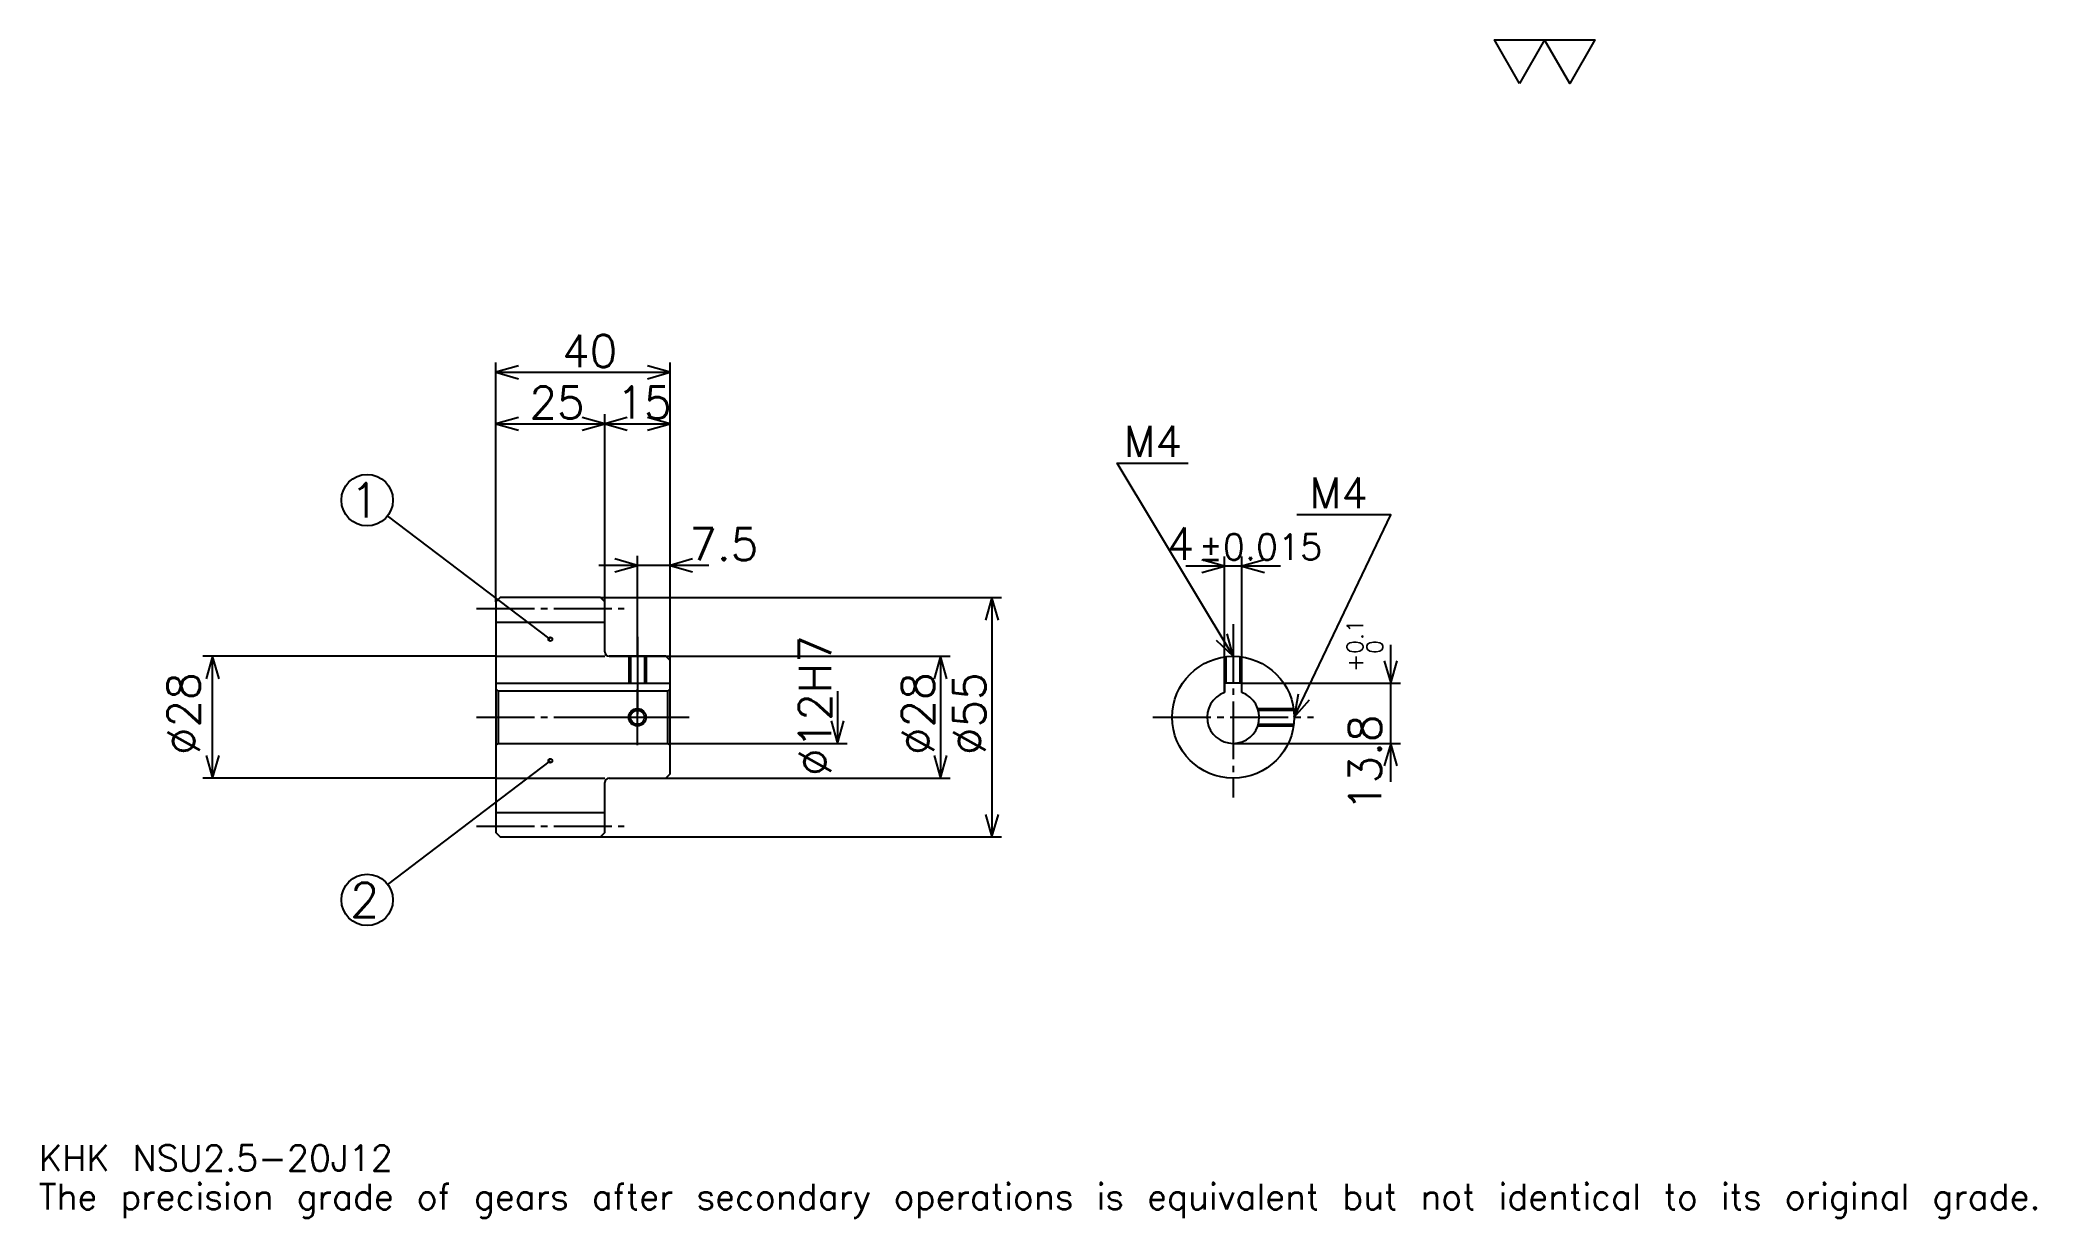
# Model space of a CAD drawing. Extents: x 15 to 473, y 5 to 276.
import ezdxf

# ---------------------------------------------------------------- set-up
doc = ezdxf.new("R2010")
doc.units = 0
doc.linetypes.add('DASHDOT', pattern=[17.739131, 13.304348, -1.478261, 1.478261, -1.478261])
doc.layers.get('0').update_dxf_attribs({"linetype": 'CONTINUOUS'})
doc.layers.add('DASHDOT', color=6, linetype='DASHDOT')
doc.styles.add('KANJI', font='TXT', dxfattribs={"bigfont": 'BIGFONT'})

msp = doc.modelspace()

# ---------------------------------------------------------------- linework, layer by layer
at = {"color": 5}
for p, q in [((119.739136, 147.978256), (119.739136, 201.934784)), ((159.739136, 147.978256), (159.739136, 201.934784)), ((119.739136, 199.717392), (159.739136, 199.717392)), ((144.739136, 147.978256), (144.739136, 190.108688)), ((119.739136, 187.891296), (144.739136, 187.891296)), ((144.739136, 187.891296), (159.739136, 187.891296)), ((132.239136, 138.415756), (94.883911, 166.768555)), ((152.239136, 147.978256), (152.239136, 157.586945)), ((287.043488, 128.278259), (287.043488, 157.391296)), ((291.043488, 128.278259), (291.043488, 157.391296)), ((168.608704, 155.369568), (143.369568, 155.369568)), ((299.913055, 155.173904), (278.17392, 155.173904)), ((119.739136, 146.978256), (119.739136, 147.978256)), ((143.739136, 147.978256), (159.739136, 147.978256)), ((144.739136, 146.978256), (144.739136, 147.978256)), ((152.239136, 134.478256), (152.239136, 147.978256)), ((152.239136, 134.478256), (152.239136, 147.978256)), ((159.739136, 147.978256), (235.869568, 147.978256)), ((159.739136, 133.478256), (159.739136, 147.978256)), ((233.652176, 147.978256), (233.652176, 92.978256)), ((119.739136, 134.478256), (52.478264, 134.478256)), ((54.695656, 106.478256), (54.695656, 134.478256)), ((145.739136, 134.478256), (159.739136, 134.478256)), ((159.739136, 134.478256), (224.043488, 134.478256)), ((221.826096, 134.478256), (221.826096, 106.478256)), ((325.217407, 105.608688), (325.217407, 137.147827)), ((198.17392, 126.478256), (198.17392, 114.478256)), ((291.043488, 128.278259), (327.434814, 128.278259)), ((132.239136, 110.478256), (94.881897, 82.090614)), ((159.739136, 114.478256), (200.391312, 114.478256)), ((289.043488, 114.478256), (327.434814, 114.478256)), ((119.739136, 106.478256), (52.478264, 106.478256)), ((145.739136, 106.478256), (159.739136, 106.478256)), ((159.739136, 106.478256), (224.043488, 106.478256)), ((143.739136, 92.978256), (159.739136, 92.978256)), ((159.739136, 92.978256), (235.869568, 92.978256))]:
    msp.add_line(p, q, dxfattribs=at)
at = {"color": 4}
for p, q in [((119.739136, 142.353256), (144.739136, 142.353256)), ((119.739136, 134.478256), (144.739136, 134.478256)), ((119.739136, 128.278259), (159.739136, 128.278259)), ((120.239136, 126.478256), (120.239136, 114.478256)), ((159.239136, 126.478256), (159.739136, 126.978256)), ((159.239136, 114.478256), (159.739136, 113.978256)), ((119.739136, 106.478256), (144.739136, 106.478256)), ((119.739136, 98.603256), (144.739136, 98.603256))]:
    msp.add_line(p, q, dxfattribs=at)
at = {"color": 7}
msp.add_lwpolyline([(354.782623, 266.086945), (349.017395, 276.079987), (372.078278, 276.079987), (366.313049, 266.086945), (360.547852, 276.079987), (354.782623, 266.086945)], dxfattribs=at)
at = {"color": 5}
for points in [[(124.913048, 201.195648), (119.739136, 199.717392), (124.913048, 198.239136)], [(154.565216, 198.239136), (159.739136, 199.717392), (154.565216, 201.195648)], [(124.913048, 189.369568), (119.739136, 187.891296), (124.913048, 186.413025)], [(139.565216, 186.413025), (144.739136, 187.891296), (139.565216, 189.369568)], [(149.913055, 189.369568), (144.739136, 187.891296), (149.913055, 186.413025)], [(154.565216, 186.413025), (159.739136, 187.891296), (154.565216, 189.369568)], [(289.043488, 134.478256), (262.434784, 178.82608), (278.695679, 178.82608)], [(303.043488, 120.478256), (325.217407, 167), (303.634766, 167)], [(147.065216, 153.891296), (152.239136, 155.369568), (147.065216, 156.847824)], [(164.913055, 156.847824), (159.739136, 155.369568), (164.913055, 153.891296)], [(281.869568, 153.695648), (287.043488, 155.173904), (281.869568, 156.652161)], [(296.217407, 156.652161), (291.043488, 155.173904), (296.217407, 153.695648)], [(235.130432, 142.804352), (233.652176, 147.978256), (232.17392, 142.804352)], [(285.113953, 138.154297), (289.043488, 134.478256), (287.649109, 139.675415)], [(56.173916, 129.304337), (54.695656, 134.478256), (53.217392, 129.304337)], [(223.304352, 129.304337), (221.826096, 134.478256), (220.347839, 129.304337)], [(323.739136, 133.452164), (325.217407, 128.278259), (326.695679, 133.452164)], [(303.935181, 125.784805), (303.043488, 120.478256), (306.604065, 124.512733)], [(196.695648, 119.652168), (198.17392, 114.478256), (199.652191, 119.652168)], [(53.217392, 111.652168), (54.695656, 106.478256), (56.173916, 111.652168)], [(220.347839, 111.652168), (221.826096, 106.478256), (223.304352, 111.652168)], [(326.695679, 109.304344), (325.217407, 114.478256), (323.739136, 109.304344)], [(232.17392, 98.152168), (233.652176, 92.978256), (235.130432, 98.152168)]]:
    msp.add_lwpolyline(points, dxfattribs=at)
at = {"color": 4}
for points in [[(144.739136, 135.478256), (144.739136, 146.978256), (143.739136, 147.978256), (120.739136, 147.978256), (119.739136, 146.978256), (119.739136, 113.978256)], [(145.739136, 106.478256), (158.739136, 106.478256), (159.739136, 107.478256), (159.739136, 133.478256), (158.739136, 134.478256), (145.739136, 134.478256)], [(150.239136, 134.478256), (150.239136, 128.278259)], [(150.619141, 134.478256), (150.619141, 128.278259)], [(153.859131, 134.478256), (153.859131, 128.278259)], [(154.239136, 134.478256), (154.239136, 128.278259)], [(287.043488, 126.135109), (287.043488, 134.334656)], [(287.423492, 128.278259), (287.423492, 134.384216)], [(290.663483, 128.278259), (290.663483, 134.384216)], [(291.043488, 126.135109), (291.043488, 134.334656)], [(119.739136, 113.978256), (120.239136, 114.478256), (159.239136, 114.478256), (159.239136, 126.478256), (120.239136, 126.478256), (119.739136, 126.978256)], [(291.043488, 126.135109), (291.043488, 128.278259), (287.043488, 128.278259), (287.043488, 126.135109)], [(294.700348, 122.478256), (302.899902, 122.478256)], [(294.820648, 122.098259), (302.949463, 122.098259)], [(294.700348, 118.478256), (302.899902, 118.478256)], [(294.820648, 118.858253), (302.949463, 118.858253)], [(119.739136, 113.978256), (119.739136, 93.978256), (120.739136, 92.978256), (143.739136, 92.978256), (144.739136, 93.978256), (144.739136, 105.478256)]]:
    msp.add_lwpolyline(points, dxfattribs=at)
at = {"color": 5}
for centre, radius in [((90.17392, 170.343475), 5.913043), ((132.239136, 138.415756), 0.443478), ((132.239136, 110.478256), 0.443478), ((90.17392, 78.513039), 5.913043)]:
    msp.add_circle(centre, radius, dxfattribs=at)
at = {"color": 4}
for centre, radius in [((289.043488, 120.478256), 14), ((152.239136, 120.478256), 1.62)]:
    msp.add_circle(centre, radius, dxfattribs=at)
at = {"color": 7}
msp.add_circle((152.239136, 120.478256), 2, dxfattribs=at)
at = {"color": 4}
for centre, radius, start, end in [((145.739136, 135.478256), 1, 180, 270), ((289.043488, 120.478256), 6, 109.47122094, 70.52877906), ((145.739136, 105.478256), 1, 90, 180)]:
    msp.add_arc(centre, radius, start, end, dxfattribs=at)
at = {"layer": 'DASHDOT', "color": 7}
for p, q in [((115.304352, 145.478256), (149.17392, 145.478256)), ((289.043488, 141.869568), (289.043488, 102.043472)), ((152.239136, 134.478256), (152.239136, 120.478256)), ((115.304352, 120.478256), (164.17392, 120.478256)), ((270.608704, 120.478256), (307.478271, 120.478256)), ((115.304352, 95.478256), (149.17392, 95.478256))]:
    msp.add_line(p, q, dxfattribs=at)
for points in [[(152.239136, 138.91304), (152.239136, 123.843475)], [(152.239136, 114.043472), (152.239136, 126.91304)], [(145.804352, 120.478256), (158.67392, 120.478256)]]:
    msp.add_lwpolyline(points, dxfattribs=at)

# ---------------------------------------------------------------- texts
at = {"color": 7, "style": 'KANJI'}
for s, height, p in [('40', 7.391304, (134.934784, 200.899994)), ('25', 7.391304, (127.434784, 189.073914)), ('15', 7.391304, (147.434784, 189.073914)), ('M4', 7.095652, (263.913055, 180.304352)), ('1', 7.884058, (86.231888, 166.401443)), ('M4', 7.095652, (306.591309, 168.478256)), ('7.5', 7.391304, (164.17392, 156.55217)), ('4', 7.391304, (273.786377, 156.652161)), ('%%p0.015', 5.913043, (281.102844, 156.652161)), ('2', 7.884058, (86.231888, 74.571014)), ('KHK NSU2.5-20J12', 5.913043, (14.782609, 16.26087)), ('The precision grade of gears after secondary operations is equivalent but not identical to its original grade.', 5.913043, (14.782609, 7.391304))]:
    msp.add_text(s, height=height, dxfattribs=at).set_placement(p)
for s, height, p in [('%%c12H7', 7.391304, (196.695648, 106.989128)), ('0.1', 3.695652, (318.860901, 135.054626)), ('0', 3.695652, (323.443481, 135.054626)), ('+', 3.695652, (318.860901, 130.915497)), ('%%c28', 7.391304, (51.739136, 111.793472)), ('%%c28', 7.391304, (220.347839, 111.793472)), ('%%c55', 7.391304, (232.17392, 111.793472)), ('13.8', 7.391304, (323, 98.923004))]:
    msp.add_text(s, height=height, rotation=90, dxfattribs=at).set_placement(p)

doc.saveas('drawing.dxf')
